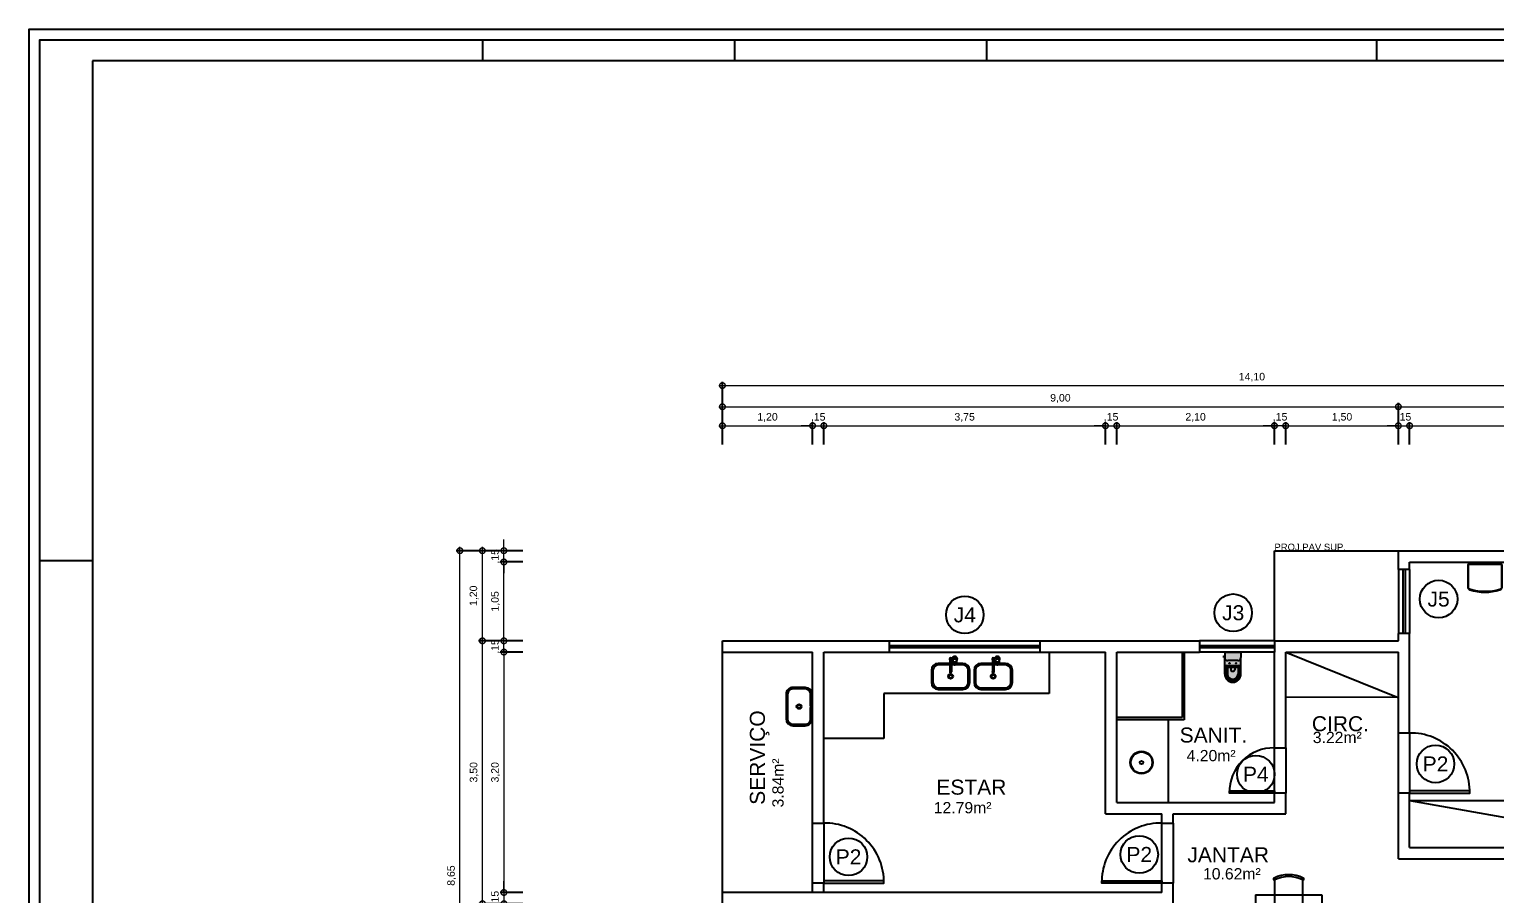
# Model space of a CAD drawing. Header units: metres. Extents: x 152 to 331, y 81 to 179.
# Drawn here: x 152.44 to 171.95, y 167.04 to 178.55 of the extents above; entities that cross this region are included whole.
import ezdxf
from ezdxf.enums import TextEntityAlignment as Align

# ---------------------------------------------------------------- set-up
doc = ezdxf.new("R2010")
doc.units = ezdxf.units.M
doc.header["$LTSCALE"] = 0.25
doc.linetypes.add('DIVIDE', pattern=[31.75, 12.7, -6.35, 0, -6.35, 0, -6.35])
doc.layers.add('0_MRG_AUX', color=7, linetype='Continuous', true_color=0xecbcd1, plot=False)
for name, color, linetype in [('ARQ_ALV CT', 5, 'Continuous'), ('ARQ_ALV VS', 2, 'Continuous'), ('ARQ_ESQ CT', 30, 'Continuous'), ('ARQ_MOB 01', 1, 'Continuous'), ('ARQ_MOB 02', 2, 'Continuous'), ('ARQ_PISO', 1, 'Continuous'), ('ARQ_PROJ SUP', 1, 'DIVIDE'), ('ARQ_SAN 01', 1, 'Continuous'), ('ARQ_SAN 02', 2, 'Continuous'), ('ARQ_SIMB 01', 1, 'Continuous'), ('ARQ_TXT 02', 2, 'Continuous'), ('MRG_EXTERNA', 1, 'Continuous'), ('MRG_INTERNA', 2, 'Continuous'), ('Parede', 170, 'Continuous'), ('SIMB_02', 2, 'Continuous'), ('SIMB_TXT', 1, 'Continuous')]:
    doc.layers.add(name, color=color, linetype=linetype)
doc.layers.add('ARQ_COTA_AZUL', color=5, linetype='Continuous', lineweight=20, true_color=0x0000ff)
doc.styles.add('Annot_2.0mm', font='arial.ttf', dxfattribs={"height": 2})
doc.styles.add('cota', font='arial.ttf')
doc.styles.add('SIMB', font='arial.ttf')
doc.dimstyles.new('Info 01 - annot', dxfattribs={"dimtxt": 2, "dimasz": 3, "dimexe": 1, "dimexo": 1, "dimgap": 1, "dimtad": 1, "dimzin": 4, "dimtxsty": 'cota', "dimblk": 'DOTSMALL', "dimcen": 2, "dimdle": 1, "dimclrd": 256, "dimclre": 256, "dimclrt": 1, "dimazin": 2, "dimtfac": 0.09, "dimtix": 1, "dimtmove": 2, "dimatfit": 2, "dimfxl": 5, "dimfxlon": 1, "dimtolj": 1, "dimtzin": 4, "dimlwd": -1, "dimarcsym": 1})

# ---------------------------------------------------------------- blocks, each defined once
blk = doc.blocks.new('COD_ESQ')
at = {"layer": 'SIMB_02'}
blk.add_circle((0, 0), 2.5, dxfattribs=at)
at = {"layer": 'SIMB_TXT', "style": 'SIMB'}
blk.add_attdef('CDESQ', text='', height=2, dxfattribs=at).set_placement((0, 0), align=Align.MIDDLE_CENTER)
blk = doc.blocks.new('_DotSmall')
at = {"color": 0, "linetype": 'ByBlock', "const_width": 0.5}
blk.add_lwpolyline([(-0.0625, 0, 1), (0.0625, 0, 1)], format="xyb", close=True, dxfattribs=at)
blk = doc.blocks.new('*D103')
at = {"layer": 'ARQ_COTA_AZUL', "lineweight": -2, "transparency": 16777216}
for p, q in [((158.424, 171.607), (158.124, 171.607)), ((158.424, 162.957), (158.124, 162.957))]:
    blk.add_line(p, q, dxfattribs=at)
at = {"layer": 'ARQ_COTA_AZUL', "transparency": 16777216}
blk.add_line((158.174, 162.907), (158.174, 171.657), dxfattribs=at)
at = {"layer": 'ARQ_COTA_AZUL', "transparency": 16777216, "xscale": 0.15, "yscale": 0.15, "zscale": 0.15}
for p, rotation in [((158.174, 171.607), 90), ((158.174, 162.957), 270)]:
    blk.add_blockref('_DotSmall', p, dxfattribs=dict(at, rotation=rotation))
at = {"layer": 'ARQ_COTA_AZUL', "color": 1, "transparency": 16777216, "insert": (158.064, 167.282), "char_height": 0.1, "attachment_point": 5, "rotation": 90, "style": 'cota'}
blk.add_mtext('\\A1;8,65', dxfattribs=at)
blk = doc.blocks.new('*D106')
at = {"layer": 'ARQ_COTA_AZUL', "lineweight": -2, "transparency": 16777216}
for p, q in [((158.724, 170.407), (158.424, 170.407)), ((158.724, 166.907), (158.424, 166.907))]:
    blk.add_line(p, q, dxfattribs=at)
at = {"layer": 'ARQ_COTA_AZUL', "transparency": 16777216}
blk.add_line((158.474, 166.857), (158.474, 170.457), dxfattribs=at)
at = {"layer": 'ARQ_COTA_AZUL', "transparency": 16777216, "xscale": 0.15, "yscale": 0.15, "zscale": 0.15}
for p, rotation in [((158.474, 170.407), 90), ((158.474, 166.907), 270)]:
    blk.add_blockref('_DotSmall', p, dxfattribs=dict(at, rotation=rotation))
at = {"layer": 'ARQ_COTA_AZUL', "color": 1, "transparency": 16777216, "insert": (158.364, 168.657), "char_height": 0.1, "attachment_point": 5, "rotation": 90, "style": 'cota'}
blk.add_mtext('\\A1;3,50', dxfattribs=at)
blk = doc.blocks.new('*D107')
at = {"layer": 'ARQ_COTA_AZUL', "lineweight": -2, "transparency": 16777216}
for p, q in [((158.722, 171.607), (158.422, 171.607)), ((158.722, 170.407), (158.422, 170.407))]:
    blk.add_line(p, q, dxfattribs=at)
at = {"layer": 'ARQ_COTA_AZUL', "transparency": 16777216}
blk.add_line((158.472, 170.357), (158.472, 171.657), dxfattribs=at)
at = {"layer": 'ARQ_COTA_AZUL', "transparency": 16777216, "xscale": 0.15, "yscale": 0.15, "zscale": 0.15}
for p, rotation in [((158.472, 171.607), 90), ((158.472, 170.407), 270)]:
    blk.add_blockref('_DotSmall', p, dxfattribs=dict(at, rotation=rotation))
at = {"layer": 'ARQ_COTA_AZUL', "color": 1, "transparency": 16777216, "insert": (158.362, 171.007), "char_height": 0.1, "attachment_point": 5, "rotation": 90, "style": 'cota'}
blk.add_mtext('\\A1;1,20', dxfattribs=at)
blk = doc.blocks.new('*D112')
at = {"layer": 'ARQ_COTA_AZUL', "lineweight": -2, "transparency": 16777216}
for p, q in [((159.009, 167.057), (158.709, 167.057)), ((159.009, 166.907), (158.709, 166.907))]:
    blk.add_line(p, q, dxfattribs=at)
at = {"layer": 'ARQ_COTA_AZUL', "transparency": 16777216}
for p, q in [((158.759, 167.057), (158.759, 167.207)), ((158.759, 167.057), (158.759, 166.907)), ((158.759, 166.907), (158.759, 166.757))]:
    blk.add_line(p, q, dxfattribs=at)
at = {"layer": 'ARQ_COTA_AZUL', "transparency": 16777216, "xscale": 0.15, "yscale": 0.15, "zscale": 0.15}
for p, rotation in [((158.759, 167.057), 270), ((158.759, 166.907), 90)]:
    blk.add_blockref('_DotSmall', p, dxfattribs=dict(at, rotation=rotation))
at = {"layer": 'ARQ_COTA_AZUL', "color": 1, "transparency": 16777216, "insert": (158.649, 166.982), "char_height": 0.1, "attachment_point": 5, "rotation": 90, "style": 'cota'}
blk.add_mtext('\\A1;,15', dxfattribs=at)
blk = doc.blocks.new('*D113')
at = {"layer": 'ARQ_COTA_AZUL', "lineweight": -2, "transparency": 16777216}
for p, q in [((159.009, 170.257), (158.709, 170.257)), ((159.009, 167.057), (158.709, 167.057))]:
    blk.add_line(p, q, dxfattribs=at)
at = {"layer": 'ARQ_COTA_AZUL', "transparency": 16777216}
blk.add_line((158.759, 170.307), (158.759, 167.007), dxfattribs=at)
at = {"layer": 'ARQ_COTA_AZUL', "transparency": 16777216, "xscale": 0.15, "yscale": 0.15, "zscale": 0.15}
for p, rotation in [((158.759, 170.257), 90), ((158.759, 167.057), 270)]:
    blk.add_blockref('_DotSmall', p, dxfattribs=dict(at, rotation=rotation))
at = {"layer": 'ARQ_COTA_AZUL', "color": 1, "transparency": 16777216, "insert": (158.649, 168.657), "char_height": 0.1, "attachment_point": 5, "rotation": 90, "style": 'cota'}
blk.add_mtext('\\A1;3,20', dxfattribs=at)
blk = doc.blocks.new('*D114')
at = {"layer": 'ARQ_COTA_AZUL', "transparency": 16777216}
for p, q in [((158.759, 170.407), (158.759, 170.557)), ((158.759, 170.257), (158.759, 170.407)), ((158.759, 170.257), (158.759, 170.107))]:
    blk.add_line(p, q, dxfattribs=at)
at = {"layer": 'ARQ_COTA_AZUL', "lineweight": -2, "transparency": 16777216}
for p, q in [((159.009, 170.407), (158.709, 170.407)), ((159.009, 170.257), (158.709, 170.257))]:
    blk.add_line(p, q, dxfattribs=at)
at = {"layer": 'ARQ_COTA_AZUL', "transparency": 16777216, "xscale": 0.15, "yscale": 0.15, "zscale": 0.15}
for p, rotation in [((158.759, 170.407), 270), ((158.759, 170.257), 90)]:
    blk.add_blockref('_DotSmall', p, dxfattribs=dict(at, rotation=rotation))
at = {"layer": 'ARQ_COTA_AZUL', "color": 1, "transparency": 16777216, "insert": (158.649, 170.332), "char_height": 0.1, "attachment_point": 5, "rotation": 90, "style": 'cota'}
blk.add_mtext('\\A1;,15', dxfattribs=at)
blk = doc.blocks.new('*D115')
at = {"layer": 'ARQ_COTA_AZUL', "lineweight": -2, "transparency": 16777216}
for p, q in [((159.009, 171.457), (158.709, 171.457)), ((159.009, 170.407), (158.709, 170.407))]:
    blk.add_line(p, q, dxfattribs=at)
at = {"layer": 'ARQ_COTA_AZUL', "transparency": 16777216}
blk.add_line((158.759, 170.357), (158.759, 171.507), dxfattribs=at)
at = {"layer": 'ARQ_COTA_AZUL', "transparency": 16777216, "xscale": 0.15, "yscale": 0.15, "zscale": 0.15}
for p, rotation in [((158.759, 171.457), 90), ((158.759, 170.407), 270)]:
    blk.add_blockref('_DotSmall', p, dxfattribs=dict(at, rotation=rotation))
at = {"layer": 'ARQ_COTA_AZUL', "color": 1, "transparency": 16777216, "insert": (158.649, 170.932), "char_height": 0.1, "attachment_point": 5, "rotation": 90, "style": 'cota'}
blk.add_mtext('\\A1;1,05', dxfattribs=at)
blk = doc.blocks.new('*D116')
at = {"layer": 'ARQ_COTA_AZUL', "transparency": 16777216}
for p, q in [((158.759, 171.607), (158.759, 171.757)), ((158.759, 171.457), (158.759, 171.607)), ((158.759, 171.457), (158.759, 171.307))]:
    blk.add_line(p, q, dxfattribs=at)
at = {"layer": 'ARQ_COTA_AZUL', "lineweight": -2, "transparency": 16777216}
for p, q in [((159.009, 171.607), (158.709, 171.607)), ((159.009, 171.457), (158.709, 171.457))]:
    blk.add_line(p, q, dxfattribs=at)
at = {"layer": 'ARQ_COTA_AZUL', "transparency": 16777216, "xscale": 0.15, "yscale": 0.15, "zscale": 0.15}
for p, rotation in [((158.759, 171.607), 270), ((158.759, 171.457), 90)]:
    blk.add_blockref('_DotSmall', p, dxfattribs=dict(at, rotation=rotation))
at = {"layer": 'ARQ_COTA_AZUL', "color": 1, "transparency": 16777216, "insert": (158.649, 171.532), "char_height": 0.1, "attachment_point": 5, "rotation": 90, "style": 'cota'}
blk.add_mtext('\\A1;,15', dxfattribs=at)
blk = doc.blocks.new('*D150')
at = {"layer": 'ARQ_COTA_AZUL', "lineweight": -2, "transparency": 16777216}
for p, q in [((161.669, 173.555), (161.669, 173.855)), ((175.769, 173.555), (175.769, 173.855))]:
    blk.add_line(p, q, dxfattribs=at)
at = {"layer": 'ARQ_COTA_AZUL', "transparency": 16777216}
blk.add_line((161.619, 173.805), (175.819, 173.805), dxfattribs=at)
at = {"layer": 'ARQ_COTA_AZUL', "transparency": 16777216, "xscale": 0.15, "yscale": 0.15, "zscale": 0.15, "rotation": 180}
blk.add_blockref('_DotSmall', (161.669, 173.805), dxfattribs=at)
at = {"layer": 'ARQ_COTA_AZUL', "transparency": 16777216, "xscale": 0.15, "yscale": 0.15, "zscale": 0.15}
blk.add_blockref('_DotSmall', (175.769, 173.805), dxfattribs=at)
at = {"layer": 'ARQ_COTA_AZUL', "color": 1, "transparency": 16777216, "insert": (168.719, 173.915), "char_height": 0.1, "attachment_point": 5, "style": 'cota'}
blk.add_mtext('\\A1;14,10', dxfattribs=at)
blk = doc.blocks.new('*D151')
at = {"layer": 'ARQ_COTA_AZUL', "transparency": 16777216}
blk.add_line((161.619, 173.523), (170.719, 173.523), dxfattribs=at)
at = {"layer": 'ARQ_COTA_AZUL', "lineweight": -2, "transparency": 16777216}
for p, q in [((161.669, 173.273), (161.669, 173.573)), ((170.669, 173.273), (170.669, 173.573))]:
    blk.add_line(p, q, dxfattribs=at)
at = {"layer": 'ARQ_COTA_AZUL', "transparency": 16777216, "xscale": 0.15, "yscale": 0.15, "zscale": 0.15, "rotation": 180}
blk.add_blockref('_DotSmall', (161.669, 173.523), dxfattribs=at)
at = {"layer": 'ARQ_COTA_AZUL', "transparency": 16777216, "xscale": 0.15, "yscale": 0.15, "zscale": 0.15}
blk.add_blockref('_DotSmall', (170.669, 173.523), dxfattribs=at)
at = {"layer": 'ARQ_COTA_AZUL', "color": 1, "transparency": 16777216, "insert": (166.169, 173.633), "char_height": 0.1, "attachment_point": 5, "style": 'cota'}
blk.add_mtext('\\A1;9,00', dxfattribs=at)
blk = doc.blocks.new('*D152')
at = {"layer": 'ARQ_COTA_AZUL', "transparency": 16777216}
blk.add_line((170.619, 173.524), (174.519, 173.524), dxfattribs=at)
at = {"layer": 'ARQ_COTA_AZUL', "lineweight": -2, "transparency": 16777216}
for p, q in [((170.669, 173.274), (170.669, 173.574)), ((174.469, 173.274), (174.469, 173.574))]:
    blk.add_line(p, q, dxfattribs=at)
at = {"layer": 'ARQ_COTA_AZUL', "transparency": 16777216, "xscale": 0.15, "yscale": 0.15, "zscale": 0.15, "rotation": 180}
blk.add_blockref('_DotSmall', (170.669, 173.524), dxfattribs=at)
at = {"layer": 'ARQ_COTA_AZUL', "transparency": 16777216, "xscale": 0.15, "yscale": 0.15, "zscale": 0.15}
blk.add_blockref('_DotSmall', (174.469, 173.524), dxfattribs=at)
at = {"layer": 'ARQ_COTA_AZUL', "color": 1, "transparency": 16777216, "insert": (172.569, 173.634), "char_height": 0.1, "attachment_point": 5, "style": 'cota'}
blk.add_mtext('\\A1;3,80', dxfattribs=at)
blk = doc.blocks.new('*D154')
at = {"layer": 'ARQ_COTA_AZUL', "transparency": 16777216}
blk.add_line((161.619, 173.27), (162.919, 173.27), dxfattribs=at)
at = {"layer": 'ARQ_COTA_AZUL', "lineweight": -2, "transparency": 16777216}
for p, q in [((161.669, 173.02), (161.669, 173.32)), ((162.869, 173.02), (162.869, 173.32))]:
    blk.add_line(p, q, dxfattribs=at)
at = {"layer": 'ARQ_COTA_AZUL', "transparency": 16777216, "xscale": 0.15, "yscale": 0.15, "zscale": 0.15, "rotation": 180}
blk.add_blockref('_DotSmall', (161.669, 173.27), dxfattribs=at)
at = {"layer": 'ARQ_COTA_AZUL', "transparency": 16777216, "xscale": 0.15, "yscale": 0.15, "zscale": 0.15}
blk.add_blockref('_DotSmall', (162.869, 173.27), dxfattribs=at)
at = {"layer": 'ARQ_COTA_AZUL', "color": 1, "transparency": 16777216, "insert": (162.269, 173.38), "char_height": 0.1, "attachment_point": 5, "style": 'cota'}
blk.add_mtext('\\A1;1,20', dxfattribs=at)
blk = doc.blocks.new('*D155')
at = {"layer": 'ARQ_COTA_AZUL', "transparency": 16777216}
for p, q in [((162.869, 173.27), (162.719, 173.27)), ((162.869, 173.27), (163.019, 173.27)), ((163.019, 173.27), (163.169, 173.27))]:
    blk.add_line(p, q, dxfattribs=at)
at = {"layer": 'ARQ_COTA_AZUL', "lineweight": -2, "transparency": 16777216}
for p, q in [((162.869, 173.02), (162.869, 173.32)), ((163.019, 173.02), (163.019, 173.32))]:
    blk.add_line(p, q, dxfattribs=at)
at = {"layer": 'ARQ_COTA_AZUL', "transparency": 16777216, "xscale": 0.15, "yscale": 0.15, "zscale": 0.15}
blk.add_blockref('_DotSmall', (162.869, 173.27), dxfattribs=at)
at = {"layer": 'ARQ_COTA_AZUL', "transparency": 16777216, "xscale": 0.15, "yscale": 0.15, "zscale": 0.15, "rotation": 180}
blk.add_blockref('_DotSmall', (163.019, 173.27), dxfattribs=at)
at = {"layer": 'ARQ_COTA_AZUL', "color": 1, "transparency": 16777216, "insert": (162.944, 173.38), "char_height": 0.1, "attachment_point": 5, "style": 'cota'}
blk.add_mtext('\\A1;,15', dxfattribs=at)
blk = doc.blocks.new('*D156')
at = {"layer": 'ARQ_COTA_AZUL', "transparency": 16777216}
blk.add_line((162.969, 173.27), (166.819, 173.27), dxfattribs=at)
at = {"layer": 'ARQ_COTA_AZUL', "lineweight": -2, "transparency": 16777216}
for p, q in [((163.019, 173.02), (163.019, 173.32)), ((166.769, 173.02), (166.769, 173.32))]:
    blk.add_line(p, q, dxfattribs=at)
at = {"layer": 'ARQ_COTA_AZUL', "transparency": 16777216, "xscale": 0.15, "yscale": 0.15, "zscale": 0.15, "rotation": 180}
blk.add_blockref('_DotSmall', (163.019, 173.27), dxfattribs=at)
at = {"layer": 'ARQ_COTA_AZUL', "transparency": 16777216, "xscale": 0.15, "yscale": 0.15, "zscale": 0.15}
blk.add_blockref('_DotSmall', (166.769, 173.27), dxfattribs=at)
at = {"layer": 'ARQ_COTA_AZUL', "color": 1, "transparency": 16777216, "insert": (164.894, 173.38), "char_height": 0.1, "attachment_point": 5, "style": 'cota'}
blk.add_mtext('\\A1;3,75', dxfattribs=at)
blk = doc.blocks.new('*D157')
at = {"layer": 'ARQ_COTA_AZUL', "transparency": 16777216}
for p, q in [((166.769, 173.27), (166.619, 173.27)), ((166.769, 173.27), (166.919, 173.27)), ((166.919, 173.27), (167.069, 173.27))]:
    blk.add_line(p, q, dxfattribs=at)
at = {"layer": 'ARQ_COTA_AZUL', "lineweight": -2, "transparency": 16777216}
for p, q in [((166.769, 173.02), (166.769, 173.32)), ((166.919, 173.02), (166.919, 173.32))]:
    blk.add_line(p, q, dxfattribs=at)
at = {"layer": 'ARQ_COTA_AZUL', "transparency": 16777216, "xscale": 0.15, "yscale": 0.15, "zscale": 0.15}
blk.add_blockref('_DotSmall', (166.769, 173.27), dxfattribs=at)
at = {"layer": 'ARQ_COTA_AZUL', "transparency": 16777216, "xscale": 0.15, "yscale": 0.15, "zscale": 0.15, "rotation": 180}
blk.add_blockref('_DotSmall', (166.919, 173.27), dxfattribs=at)
at = {"layer": 'ARQ_COTA_AZUL', "color": 1, "transparency": 16777216, "insert": (166.844, 173.38), "char_height": 0.1, "attachment_point": 5, "style": 'cota'}
blk.add_mtext('\\A1;,15', dxfattribs=at)
blk = doc.blocks.new('*D158')
at = {"layer": 'ARQ_COTA_AZUL', "transparency": 16777216}
blk.add_line((166.869, 173.27), (169.069, 173.27), dxfattribs=at)
at = {"layer": 'ARQ_COTA_AZUL', "lineweight": -2, "transparency": 16777216}
for p, q in [((166.919, 173.02), (166.919, 173.32)), ((169.019, 173.02), (169.019, 173.32))]:
    blk.add_line(p, q, dxfattribs=at)
at = {"layer": 'ARQ_COTA_AZUL', "transparency": 16777216, "xscale": 0.15, "yscale": 0.15, "zscale": 0.15, "rotation": 180}
blk.add_blockref('_DotSmall', (166.919, 173.27), dxfattribs=at)
at = {"layer": 'ARQ_COTA_AZUL', "transparency": 16777216, "xscale": 0.15, "yscale": 0.15, "zscale": 0.15}
blk.add_blockref('_DotSmall', (169.019, 173.27), dxfattribs=at)
at = {"layer": 'ARQ_COTA_AZUL', "color": 1, "transparency": 16777216, "insert": (167.969, 173.38), "char_height": 0.1, "attachment_point": 5, "style": 'cota'}
blk.add_mtext('\\A1;2,10', dxfattribs=at)
blk = doc.blocks.new('*D159')
at = {"layer": 'ARQ_COTA_AZUL', "transparency": 16777216}
for p, q in [((169.019, 173.27), (168.869, 173.27)), ((169.169, 173.27), (169.019, 173.27)), ((169.169, 173.27), (169.319, 173.27))]:
    blk.add_line(p, q, dxfattribs=at)
at = {"layer": 'ARQ_COTA_AZUL', "lineweight": -2, "transparency": 16777216}
for p, q in [((169.019, 173.02), (169.019, 173.32)), ((169.169, 173.02), (169.169, 173.32))]:
    blk.add_line(p, q, dxfattribs=at)
at = {"layer": 'ARQ_COTA_AZUL', "transparency": 16777216, "xscale": 0.15, "yscale": 0.15, "zscale": 0.15}
blk.add_blockref('_DotSmall', (169.019, 173.27), dxfattribs=at)
at = {"layer": 'ARQ_COTA_AZUL', "transparency": 16777216, "xscale": 0.15, "yscale": 0.15, "zscale": 0.15, "rotation": 180}
blk.add_blockref('_DotSmall', (169.169, 173.27), dxfattribs=at)
at = {"layer": 'ARQ_COTA_AZUL', "color": 1, "transparency": 16777216, "insert": (169.094, 173.38), "char_height": 0.1, "attachment_point": 5, "style": 'cota'}
blk.add_mtext('\\A1;,15', dxfattribs=at)
blk = doc.blocks.new('*D160')
at = {"layer": 'ARQ_COTA_AZUL', "transparency": 16777216}
blk.add_line((169.119, 173.27), (170.719, 173.27), dxfattribs=at)
at = {"layer": 'ARQ_COTA_AZUL', "lineweight": -2, "transparency": 16777216}
for p, q in [((169.169, 173.02), (169.169, 173.32)), ((170.669, 173.02), (170.669, 173.32))]:
    blk.add_line(p, q, dxfattribs=at)
at = {"layer": 'ARQ_COTA_AZUL', "transparency": 16777216, "xscale": 0.15, "yscale": 0.15, "zscale": 0.15, "rotation": 180}
blk.add_blockref('_DotSmall', (169.169, 173.27), dxfattribs=at)
at = {"layer": 'ARQ_COTA_AZUL', "transparency": 16777216, "xscale": 0.15, "yscale": 0.15, "zscale": 0.15}
blk.add_blockref('_DotSmall', (170.669, 173.27), dxfattribs=at)
at = {"layer": 'ARQ_COTA_AZUL', "color": 1, "transparency": 16777216, "insert": (169.919, 173.38), "char_height": 0.1, "attachment_point": 5, "style": 'cota'}
blk.add_mtext('\\A1;1,50', dxfattribs=at)
blk = doc.blocks.new('*D161')
at = {"layer": 'ARQ_COTA_AZUL', "transparency": 16777216}
for p, q in [((170.669, 173.27), (170.519, 173.27)), ((170.669, 173.27), (170.819, 173.27)), ((170.819, 173.27), (170.969, 173.27))]:
    blk.add_line(p, q, dxfattribs=at)
at = {"layer": 'ARQ_COTA_AZUL', "lineweight": -2, "transparency": 16777216}
for p, q in [((170.669, 173.02), (170.669, 173.32)), ((170.819, 173.02), (170.819, 173.32))]:
    blk.add_line(p, q, dxfattribs=at)
at = {"layer": 'ARQ_COTA_AZUL', "transparency": 16777216, "xscale": 0.15, "yscale": 0.15, "zscale": 0.15}
blk.add_blockref('_DotSmall', (170.669, 173.27), dxfattribs=at)
at = {"layer": 'ARQ_COTA_AZUL', "transparency": 16777216, "xscale": 0.15, "yscale": 0.15, "zscale": 0.15, "rotation": 180}
blk.add_blockref('_DotSmall', (170.819, 173.27), dxfattribs=at)
at = {"layer": 'ARQ_COTA_AZUL', "color": 1, "transparency": 16777216, "insert": (170.744, 173.38), "char_height": 0.1, "attachment_point": 5, "style": 'cota'}
blk.add_mtext('\\A1;,15', dxfattribs=at)
blk = doc.blocks.new('*D162')
at = {"layer": 'ARQ_COTA_AZUL', "transparency": 16777216}
blk.add_line((170.769, 173.27), (174.369, 173.27), dxfattribs=at)
at = {"layer": 'ARQ_COTA_AZUL', "lineweight": -2, "transparency": 16777216}
for p, q in [((170.819, 173.02), (170.819, 173.32)), ((174.319, 173.02), (174.319, 173.32))]:
    blk.add_line(p, q, dxfattribs=at)
at = {"layer": 'ARQ_COTA_AZUL', "transparency": 16777216, "xscale": 0.15, "yscale": 0.15, "zscale": 0.15, "rotation": 180}
blk.add_blockref('_DotSmall', (170.819, 173.27), dxfattribs=at)
at = {"layer": 'ARQ_COTA_AZUL', "transparency": 16777216, "xscale": 0.15, "yscale": 0.15, "zscale": 0.15}
blk.add_blockref('_DotSmall', (174.319, 173.27), dxfattribs=at)
at = {"layer": 'ARQ_COTA_AZUL', "color": 1, "transparency": 16777216, "insert": (172.569, 173.38), "char_height": 0.1, "attachment_point": 5, "style": 'cota'}
blk.add_mtext('\\A1;3,50', dxfattribs=at)
blk = doc.blocks.new('21')
for p, q in [((4016.334, 12783.146), (4016.334, 12783.397)), ((4016.794, 12783.397), (4016.794, 12783.146)), ((4016.014, 12783.146), (4017.114, 12783.146)), ((4016.014, 12783.146), (4016.014, 12781.226)), ((4016.334, 12782.92), (4016.334, 12783.146)), ((4016.794, 12783.146), (4016.794, 12782.92)), ((4017.114, 12783.146), (4017.114, 12781.226)), ((4016.794, 12782.92), (4016.334, 12782.92)), ((4015.763, 12782.796), (4016.014, 12782.796)), ((4016.014, 12782.796), (4016.24, 12782.796)), ((4016.24, 12782.796), (4016.24, 12782.336)), ((4016.889, 12782.796), (4016.889, 12782.336)), ((4017.114, 12782.796), (4016.889, 12782.796)), ((4017.365, 12782.796), (4017.114, 12782.796)), ((4016.014, 12782.336), (4015.763, 12782.336)), ((4016.24, 12782.336), (4016.014, 12782.336)), ((4016.889, 12782.336), (4017.114, 12782.336)), ((4017.114, 12782.336), (4017.365, 12782.336)), ((4015.763, 12782.036), (4016.014, 12782.036)), ((4016.014, 12782.036), (4016.24, 12782.036)), ((4016.24, 12782.036), (4016.24, 12781.576)), ((4017.114, 12782.036), (4016.889, 12782.036)), ((4016.889, 12782.036), (4016.889, 12781.576)), ((4017.365, 12782.036), (4017.114, 12782.036)), ((4016.014, 12781.576), (4015.763, 12781.576)), ((4016.24, 12781.576), (4016.014, 12781.576)), ((4016.794, 12781.451), (4016.334, 12781.451)), ((4016.334, 12781.451), (4016.334, 12781.226)), ((4016.794, 12781.226), (4016.794, 12781.451)), ((4016.889, 12781.576), (4017.114, 12781.576)), ((4017.114, 12781.576), (4017.365, 12781.576)), ((4016.014, 12781.226), (4017.114, 12781.226)), ((4016.334, 12781.226), (4016.334, 12780.975)), ((4016.794, 12780.975), (4016.794, 12781.226))]:
    blk.add_line(p, q)
for centre, radius, start, end in [((4016.328, 12783.41), 0.015, 116.0357, 296.0357), ((4016.564, 12782.926), 0.554, 63.9643, 116.0357), ((4016.564, 12782.926), 0.524, 63.9643, 116.0357), ((4016.801, 12783.41), 0.015, 243.9643, 63.9643), ((4016.234, 12782.566), 0.554, 153.9643, 206.0357), ((4015.75, 12782.802), 0.015, 333.9643, 153.9643), ((4017.379, 12782.802), 0.015, 26.0357, 206.0357), ((4016.895, 12782.566), 0.554, 333.9643, 26.0357), ((4016.234, 12782.566), 0.524, 153.9643, 206.0357), ((4016.895, 12782.566), 0.524, 333.9643, 26.0357), ((4015.75, 12782.329), 0.015, 206.0357, 26.0357), ((4017.379, 12782.329), 0.015, 153.9643, 333.9643), ((4016.234, 12781.806), 0.554, 153.9643, 206.0357), ((4016.234, 12781.806), 0.524, 153.9643, 206.0357), ((4015.75, 12782.042), 0.015, 333.9643, 153.9643), ((4017.379, 12782.042), 0.015, 26.0357, 206.0357), ((4016.895, 12781.806), 0.524, 333.9643, 26.0357), ((4016.895, 12781.806), 0.554, 333.9643, 26.0357), ((4015.75, 12781.569), 0.015, 206.0357, 26.0357), ((4017.379, 12781.569), 0.015, 153.9643, 333.9643), ((4016.328, 12780.961), 0.015, 63.9643, 243.9643), ((4016.564, 12781.445), 0.554, 243.9643, 296.0357), ((4016.564, 12781.445), 0.524, 243.9643, 296.0357), ((4016.801, 12780.961), 0.015, 296.0357, 116.0357)]:
    blk.add_arc(centre, radius, start, end)
blk = doc.blocks.new('*U185')
at = {"layer": '0_MRG_AUX'}
blk.add_lwpolyline([(0.01, 851), (0.01, -0.01), (-1199, -0.01), (-1199, 851)], close=True, dxfattribs=at)
at = {"layer": 'MRG_EXTERNA'}
blk.add_lwpolyline([(-5, 846), (-5, 5), (-1194, 5), (-1194, 846)], close=True, dxfattribs=at)
at = {"layer": 'MRG_INTERNA'}
for p, q in [((-984, 836), (-984, 846)), ((-864.5, 836), (-864.5, 846)), ((-745, 836), (-745, 846)), ((-745, 836), (-745, 846)), ((-560, 836), (-560, 846)), ((-1169, 836), (-1169, 15)), ((-15, 836), (-1169, 836)), ((-1169, 599), (-1194, 599))]:
    blk.add_line(p, q, dxfattribs=at)
blk = doc.blocks.new('VASO_BELL')
at = {"true_color": 0xffffff}
h = blk.add_hatch(color=7, dxfattribs=at)
h.dxf.hatch_style = 1
edge = h.paths.add_edge_path()
edge.add_line((0, 0), (0.37, 0))
edge.add_line((0.37, 0), (0.37, -0.126))
edge.add_line((0.37, -0.126), (0.37, -0.505))
edge.add_arc((0.185, -0.505), 0.185, 180, 360, ccw=False)
edge.add_line((0, -0.505), (0, -0.126))
edge.add_line((0, -0.126), (0, 0))
h = blk.add_hatch(color=7, dxfattribs=at)
h.dxf.hatch_style = 1
h.paths.add_polyline_path([(-0.007, -0.086), (-0.022, -0.086), (-0.022, -0.121), (-0.007, -0.121)])
h = blk.add_hatch(color=7, dxfattribs=at)
h.dxf.hatch_style = 1
h.paths.add_polyline_path([(0, -0.089), (-0.007, -0.089), (-0.007, -0.117), (0, -0.117)])
at = {"layer": 'ARQ_SAN 01'}
for p, q in [((0.082, -0.336), (0.288, -0.336)), ((0.056, -0.361), (0.056, -0.505)), ((0.062, -0.361), (0.062, -0.505)), ((0.082, -0.342), (0.288, -0.342)), ((0.141, -0.353), (0.141, -0.406)), ((0.229, -0.353), (0.229, -0.406)), ((0.308, -0.361), (0.308, -0.505)), ((0.314, -0.361), (0.314, -0.505))]:
    blk.add_line(p, q, dxfattribs=at)
for centre in [(0.11, -0.255), (0.26, -0.255)]:
    blk.add_circle(centre, 0.0075, dxfattribs=at)
for centre, radius, start, end in [((0.082, -0.361), 0.025, 90, 180), ((0.288, -0.361), 0.025, 0, 90), ((0.185, -0.505), 0.129, 179.7773, 0.2227), ((0.082, -0.361), 0.019, 90, 180), ((0.185, -0.499), 0.123, 182.6006, 357.3994), ((0.191, -0.592), 0.244, 91.4264, 101.8331), ((0.168, -0.406), 0.027, 180, 229.1678), ((0.185, -0.386), 0.053, 229.1678, 310.8322), ((0.179, -0.592), 0.244, 78.1669, 88.5736), ((0.202, -0.406), 0.027, 310.8322, 0), ((0.288, -0.361), 0.019, 0, 90)]:
    blk.add_arc(centre, radius, start, end, dxfattribs=at)
at = {"layer": 'ARQ_SAN 02'}
for p, q in [((0, 0), (0, -0.126)), ((0, 0), (0.37, 0)), ((0.37, 0), (0.37, -0.126)), ((-0.022, -0.086), (-0.007, -0.086)), ((-0.022, -0.121), (-0.022, -0.086)), ((-0.022, -0.121), (-0.007, -0.121)), ((-0.007, -0.121), (-0.007, -0.086)), ((0, -0.089), (-0.007, -0.089)), ((0, -0.117), (-0.007, -0.117)), ((0, -0.505), (0, -0.126)), ((0.026, -0.331), (0.026, -0.505)), ((0.051, -0.306), (0.319, -0.306)), ((0.301, -0.195), (0.069, -0.195)), ((0.344, -0.331), (0.344, -0.505)), ((0.37, -0.505), (0.37, -0.126))]:
    blk.add_line(p, q, dxfattribs=at)
for centre, radius, start, end in [((0.069, -0.126), 0.069, 180, 270), ((0.051, -0.331), 0.025, 90, 180), ((0.301, -0.126), 0.069, 270, 0), ((0.319, -0.331), 0.025, 0, 90), ((0.185, -0.505), 0.185, 180, 0), ((0.185, -0.505), 0.159, 180, 0)]:
    blk.add_arc(centre, radius, start, end, dxfattribs=at)

msp = doc.modelspace()

# ---------------------------------------------------------------- linework, layer by layer
for p, q in [((162.773, 169.786), (162.608, 169.787)), ((162.773, 169.766), (162.608, 169.767)), ((162.517, 169.697), (162.516, 169.367)), ((162.537, 169.697), (162.536, 169.367)), ((162.842, 169.541), (162.842, 169.696)), ((162.862, 169.541), (162.862, 169.696)), ((162.841, 169.366), (162.842, 169.521)), ((162.842, 169.541), (162.842, 169.521)), ((162.862, 169.541), (162.861, 169.451)), ((162.861, 169.366), (162.861, 169.451)), ((162.606, 169.297), (162.771, 169.296)), ((162.606, 169.277), (162.771, 169.276))]:
    msp.add_line(p, q)
for radius in [0.0321, 0.0221]:
    msp.add_circle((162.689, 169.532), radius)
for centre, radius, start, end in [((162.607, 169.697), 0.09, 89.77, 179.77), ((162.607, 169.697), 0.07, 89.77, 179.77), ((162.772, 169.696), 0.09, 359.77, 89.77), ((162.772, 169.696), 0.07, 359.77, 89.77), ((162.606, 169.367), 0.09, 179.77, 269.77), ((162.606, 169.367), 0.07, 179.77, 269.77), ((162.771, 169.366), 0.09, 269.77, 359.77), ((162.771, 169.366), 0.07, 269.77, 359.77)]:
    msp.add_arc(centre, radius, start, end)
at = {"layer": 'ARQ_ALV CT'}
for p, q in [((170.669, 171.356), (170.669, 171.606)), ((170.669, 171.606), (174.469, 171.606)), ((170.819, 171.356), (170.819, 171.456)), ((170.819, 171.456), (174.319, 171.456)), ((161.669, 170.406), (163.894, 170.406)), ((161.669, 166.906), (161.669, 170.406)), ((165.894, 170.406), (168.019, 170.406)), ((168.019, 170.406), (168.019, 170.256)), ((169.019, 170.406), (170.669, 170.406)), ((169.019, 170.406), (169.019, 170.256)), ((170.669, 170.406), (170.669, 170.506)), ((170.819, 170.256), (170.819, 170.506)), ((170.819, 169.18), (170.819, 170.406)), ((161.669, 170.256), (162.869, 170.256)), ((162.869, 167.981), (162.869, 170.256)), ((163.019, 170.256), (163.894, 170.256)), ((163.019, 167.981), (163.019, 170.256)), ((165.894, 170.256), (166.769, 170.256)), ((166.769, 168.106), (166.769, 170.256)), ((166.919, 168.256), (166.919, 170.256)), ((166.919, 170.256), (168.019, 170.256)), ((169.019, 168.981), (169.019, 170.256)), ((169.169, 170.256), (170.669, 170.256)), ((169.169, 168.981), (169.169, 170.256)), ((170.669, 169.18), (170.669, 170.256)), ((166.919, 168.256), (169.019, 168.256)), ((169.019, 168.256), (169.019, 168.381)), ((169.169, 168.106), (169.169, 168.381)), ((170.669, 167.506), (170.669, 168.38)), ((170.819, 167.656), (170.819, 168.38)), ((166.769, 168.106), (167.519, 168.106)), ((167.519, 167.981), (167.519, 168.106)), ((167.669, 168.106), (169.169, 168.106)), ((167.669, 167.981), (167.669, 168.106)), ((170.819, 167.656), (174.319, 167.656)), ((170.669, 167.506), (174.569, 167.506)), ((163.019, 167.056), (161.669, 167.056)), ((162.869, 167.056), (162.869, 167.181)), ((163.019, 167.056), (163.019, 167.181)), ((164.419, 167.056), (163.019, 167.056)), ((167.519, 167.056), (164.419, 167.056)), ((167.519, 167.056), (167.519, 167.181)), ((167.669, 166.906), (167.669, 167.181))]:
    msp.add_line(p, q, dxfattribs=at)
at = {"layer": 'ARQ_ALV VS'}
for p, q in [((170.819, 171.356), (170.669, 171.356)), ((170.669, 171.356), (170.669, 170.506)), ((170.819, 171.356), (170.819, 170.506)), ((163.894, 170.256), (163.894, 170.406)), ((163.894, 170.406), (165.894, 170.406)), ((165.894, 170.406), (165.894, 170.256)), ((169.019, 170.406), (168.019, 170.406)), ((170.819, 170.506), (170.669, 170.506)), ((163.894, 170.256), (165.894, 170.256)), ((169.019, 170.256), (168.019, 170.256))]:
    msp.add_line(p, q, dxfattribs=at)
at = {"layer": 'ARQ_ESQ CT'}
for p, q in [((170.729, 171.356), (170.729, 170.506)), ((170.759, 171.356), (170.759, 170.506)), ((163.894, 170.346), (165.894, 170.346)), ((163.894, 170.316), (165.894, 170.316)), ((167.789, 170.256), (167.789, 169.386)), ((167.819, 170.256), (167.819, 169.356)), ((167.789, 169.386), (166.919, 169.386)), ((167.819, 169.356), (166.919, 169.356))]:
    msp.add_line(p, q, dxfattribs=at)
for points in [[(169.019, 168.381), (168.419, 168.381), (168.419, 168.411), (169.019, 168.411)], [(170.819, 168.38), (171.619, 168.38), (171.619, 168.41), (170.819, 168.41)], [(163.019, 167.181), (163.819, 167.181), (163.819, 167.211), (163.019, 167.211)], [(167.519, 167.181), (166.719, 167.181), (166.719, 167.211), (167.519, 167.211)]]:
    msp.add_lwpolyline(points, close=True, dxfattribs=at)
at = {"layer": 'ARQ_MOB 01'}
for p, q in [((166.019, 170.256), (166.019, 169.706)), ((169.169, 170.256), (170.667, 169.651)), ((166.019, 169.706), (163.819, 169.706)), ((163.819, 169.706), (163.819, 169.106)), ((170.667, 169.651), (169.169, 169.656)), ((163.819, 169.106), (163.019, 169.106)), ((170.819, 168.28), (174.319, 168.28)), ((170.819, 168.28), (174.316, 167.663))]:
    msp.add_line(p, q, dxfattribs=at)
for points in [[(171.609, 171.434, 0.414214), (171.594, 171.419), (171.594, 171.12, 0.331679), (171.621, 171.084, 0.145898), (172.022, 171.084, 0.331679), (172.049, 171.12), (172.049, 171.419, 0.414214), (172.034, 171.434)], [(171.602, 171.419, -0.414214), (171.609, 171.427), (172.034, 171.427, -0.414214), (172.042, 171.419), (172.042, 171.12, -0.331679), (172.02, 171.091, -0.143701), (171.629, 171.09, -0.334069), (171.602, 171.126)]]:
    msp.add_lwpolyline(points, format="xyb", close=True, dxfattribs=at)
at = {"layer": 'ARQ_MOB 02'}
for p, q in [((164.697, 170.164), (164.697, 169.994)), ((164.707, 170.179), (164.75, 170.179)), ((164.717, 170.164), (164.717, 169.994)), ((164.717, 170.149), (164.737, 170.149)), ((164.744, 170.164), (164.744, 170.157)), ((164.779, 170.164), (164.779, 170.157)), ((165.264, 170.164), (165.264, 169.994)), ((165.274, 170.179), (165.318, 170.179)), ((165.284, 170.164), (165.284, 169.994)), ((165.284, 170.149), (165.305, 170.149)), ((165.312, 170.164), (165.312, 170.157)), ((165.347, 170.164), (165.347, 170.157)), ((164.452, 170.016), (164.452, 169.851)), ((164.472, 170.016), (164.472, 169.851)), ((164.697, 170.106), (164.542, 170.106)), ((164.697, 170.086), (164.542, 170.086)), ((164.737, 170.106), (164.717, 170.106)), ((164.872, 170.086), (164.717, 170.086)), ((164.737, 170.144), (164.737, 170.107)), ((164.787, 170.144), (164.787, 170.107)), ((164.872, 170.106), (164.787, 170.106)), ((164.942, 169.851), (164.942, 170.016)), ((164.962, 169.851), (164.962, 170.016)), ((165.019, 170.016), (165.019, 169.851)), ((165.039, 170.016), (165.039, 169.851)), ((165.264, 170.106), (165.109, 170.106)), ((165.264, 170.086), (165.109, 170.086)), ((165.304, 170.106), (165.284, 170.106)), ((165.439, 170.086), (165.284, 170.086)), ((165.304, 170.144), (165.304, 170.107)), ((165.354, 170.144), (165.354, 170.107)), ((165.439, 170.106), (165.354, 170.106)), ((165.509, 169.851), (165.509, 170.016)), ((165.529, 169.851), (165.529, 170.016)), ((164.542, 169.781), (164.872, 169.781)), ((164.542, 169.761), (164.872, 169.761)), ((165.109, 169.781), (165.439, 169.781)), ((165.109, 169.761), (165.439, 169.761))]:
    msp.add_line(p, q, dxfattribs=at)
for points in [[(164.787, 170.144, 0.133256), (164.785, 170.151, 0.106756), (164.779, 170.157, 0.082828), (164.771, 170.161, 0.071352), (164.762, 170.162, 0.071352), (164.752, 170.161, 0.082828), (164.744, 170.157, 0.106756), (164.738, 170.151, 0.133256), (164.737, 170.144, 0.133256)], [(165.354, 170.144, 0.133256), (165.353, 170.151, 0.106756), (165.347, 170.157, 0.082828), (165.339, 170.161, 0.071352), (165.329, 170.162, 0.071352), (165.319, 170.161, 0.082828), (165.312, 170.157, 0.106756), (165.306, 170.151, 0.133256), (165.304, 170.144, 0.133256)]]:
    msp.add_lwpolyline(points, format="xyb", dxfattribs=at)
for points in [[(164.737, 170.107, 0.133256), (164.738, 170.1, 0.106756), (164.744, 170.094, 0.082828), (164.752, 170.09, 0.071352), (164.762, 170.089, 0.071352), (164.771, 170.09, 0.082828), (164.779, 170.094, 0.106756), (164.785, 170.1, 0.133256), (164.787, 170.107, 0.133256), (164.785, 170.113, 0.106756), (164.779, 170.119, 0.082828), (164.771, 170.123, 0.071352), (164.762, 170.124, 0.071352), (164.752, 170.123, 0.082828), (164.744, 170.119, 0.106756), (164.738, 170.113, 0.133256)], [(164.769, 170.099, 0.133256), (164.769, 170.101, 0.106756), (164.767, 170.103, 0.082828), (164.765, 170.104, 0.071352), (164.762, 170.105, 0.071352), (164.759, 170.104, 0.082828), (164.756, 170.103, 0.106756), (164.755, 170.101, 0.133256), (164.754, 170.099, 0.133256), (164.755, 170.097, 0.106756), (164.756, 170.095, 0.082828), (164.759, 170.094, 0.071352), (164.762, 170.094, 0.071352), (164.765, 170.094, 0.082828), (164.767, 170.095, 0.106756), (164.769, 170.097, 0.133256)], [(165.304, 170.107, 0.133256), (165.306, 170.1, 0.106756), (165.312, 170.094, 0.082828), (165.319, 170.09, 0.071352), (165.329, 170.089, 0.071352), (165.339, 170.09, 0.082828), (165.347, 170.094, 0.106756), (165.353, 170.1, 0.133256), (165.354, 170.107, 0.133256), (165.353, 170.113, 0.106756), (165.347, 170.119, 0.082828), (165.339, 170.123, 0.071352), (165.329, 170.124, 0.071352), (165.319, 170.123, 0.082828), (165.312, 170.119, 0.106756), (165.306, 170.113, 0.133256)], [(165.337, 170.099, 0.133256), (165.336, 170.101, 0.106756), (165.335, 170.103, 0.082828), (165.332, 170.104, 0.071352), (165.329, 170.105, 0.071352), (165.326, 170.104, 0.082828), (165.324, 170.103, 0.106756), (165.322, 170.101, 0.133256), (165.322, 170.099, 0.133256), (165.322, 170.097, 0.106756), (165.324, 170.095, 0.082828), (165.326, 170.094, 0.071352), (165.329, 170.094, 0.071352), (165.332, 170.094, 0.082828), (165.335, 170.095, 0.106756), (165.336, 170.097, 0.133256)]]:
    msp.add_lwpolyline(points, format="xyb", close=True, dxfattribs=at)
for centre, radius in [((164.707, 169.934), 0.0321), ((164.707, 169.934), 0.0221), ((165.274, 169.934), 0.0321), ((165.274, 169.934), 0.0221)]:
    msp.add_circle(centre, radius, dxfattribs=at)
for centre, radius, start, end in [((164.707, 170.164), 0.015, 311.8103, 228.1897), ((164.707, 170.164), 0.01, 0.0002, 180.0002), ((164.762, 170.164), 0.035, 315.5847, 154.6231), ((164.762, 170.164), 0.035, 205.3769, 224.4153), ((164.762, 170.164), 0.0175, 121.0027, 180), ((164.75, 170.189), 0.01, 270, 294.62), ((164.762, 170.164), 0.0175, 0, 114.62), ((165.274, 170.164), 0.015, 311.8103, 228.1897), ((165.274, 170.164), 0.01, 0.0002, 180.0002), ((165.329, 170.164), 0.035, 315.5847, 154.6231), ((165.329, 170.164), 0.035, 205.3769, 224.4153), ((165.329, 170.164), 0.0175, 121.0027, 180), ((165.318, 170.189), 0.01, 270, 294.62), ((165.329, 170.164), 0.0175, 0, 114.62), ((164.542, 170.016), 0.09, 90, 180), ((164.542, 170.016), 0.07, 90, 180), ((164.707, 169.994), 0.0125, 143.1301, 36.8699), ((164.707, 169.994), 0.01, 180.0001, 0.0001), ((164.872, 170.016), 0.09, 0, 90), ((164.872, 170.016), 0.07, 0, 90), ((165.109, 170.016), 0.09, 90, 180), ((165.109, 170.016), 0.07, 90, 180), ((165.274, 169.994), 0.0125, 143.1301, 36.8699), ((165.274, 169.994), 0.01, 180.0001, 0.0001), ((165.439, 170.016), 0.09, 0, 90), ((165.439, 170.016), 0.07, 0, 90), ((164.542, 169.851), 0.09, 180, 270), ((164.542, 169.851), 0.07, 180, 270), ((164.872, 169.851), 0.09, 270, 0), ((164.872, 169.851), 0.07, 270, 0), ((165.109, 169.851), 0.09, 180, 270), ((165.109, 169.851), 0.07, 180, 270), ((165.439, 169.851), 0.09, 270, 0), ((165.439, 169.851), 0.07, 270, 0)]:
    msp.add_arc(centre, radius, start, end, dxfattribs=at)
at = {"layer": 'ARQ_PISO'}
for points in [[(170.669, 169.18), (170.819, 169.18), (170.819, 168.38), (170.669, 168.38)], [(169.019, 168.981), (169.169, 168.981), (169.169, 168.381), (169.019, 168.381)], [(162.869, 167.981), (163.019, 167.981), (163.019, 167.181), (162.869, 167.181)], [(167.519, 167.981), (167.669, 167.981), (167.669, 167.181), (167.519, 167.181)]]:
    msp.add_lwpolyline(points, close=True, dxfattribs=at)
at = {"layer": 'ARQ_PROJ SUP'}
for p, q in [((169.019, 170.406), (169.019, 171.606)), ((169.019, 171.606), (170.669, 171.606)), ((168.019, 170.346), (169.019, 170.346)), ((168.019, 170.316), (169.019, 170.316))]:
    msp.add_line(p, q, dxfattribs=at)
at = {"layer": 'ARQ_SAN 02'}
msp.add_line((167.605, 169.356), (167.605, 168.256), dxfattribs=at)
for radius in [0.15, 0.142, 0.023]:
    msp.add_circle((167.249, 168.786), radius, dxfattribs=at)
at = {"layer": 'ARQ_SIMB 01'}
for centre, radius, start, end in [((170.834, 168.395), 0.785, 358.9053, 91.0947), ((169.004, 168.396), 0.585, 88.5312, 181.4688), ((163.034, 167.196), 0.785, 358.9053, 91.0947), ((167.504, 167.196), 0.785, 88.9053, 181.0947)]:
    msp.add_arc(centre, radius, start, end, dxfattribs=at)
at = {"layer": 'Parede'}
for p, q in [((169.019, 168.256), (169.019, 168.381)), ((169.169, 168.106), (169.169, 168.381)), ((167.519, 167.981), (167.519, 167.981))]:
    msp.add_line(p, q, dxfattribs=at)

# ---------------------------------------------------------------- block references
at = {"xscale": 0.02808167352496861, "yscale": 0.02808167352496861, "zscale": 0.02808167352496861}
msp.add_blockref('*U185', (186.109, 154.65), dxfattribs=at)
at = {"xscale": 0.1, "yscale": 0.1, "zscale": 0.1}
for p, values in [((171.205, 170.963), {'CDESQ': 'J5'}), ((164.896, 170.753), {'CDESQ': 'J4'}), ((168.47, 170.781), {'CDESQ': 'J3'}), ((171.164, 168.768), {'CDESQ': 'P2'}), ((168.771, 168.631), {'CDESQ': 'P4'}), ((167.219, 167.563), {'CDESQ': 'P2'}), ((163.348, 167.531), {'CDESQ': 'P2'})]:
    msp.add_blockref('COD_ESQ', p, dxfattribs=at).add_auto_attribs(values)
at = {"layer": 'ARQ_MOB 01', "xscale": 0.8, "yscale": 0.8, "zscale": 0.8}
msp.add_blockref('21', (-3044.043, -10059.491), dxfattribs=at)
at = {"layer": 'ARQ_SAN 01', "xscale": 0.5798055827146714, "yscale": 0.5798055827146714, "zscale": 0.5798055827146714}
msp.add_blockref('VASO_BELL', (168.357, 170.256), dxfattribs=at)

# ---------------------------------------------------------------- texts
at = {"layer": 'ARQ_TXT 02', "attachment_point": 1, "style": 'Annot_2.0mm'}
for s, insert, char_height, width in [('\\pxtr6;PROJ.PAV SUP.', (169.019, 171.7), 0.09023, 1.14646), ('CIRC.', (169.517, 169.403), 0.2, 0.0042), ('SANIT.', (167.757, 169.253), 0.2, 0.2), ('3.22m²', (169.53, 169.196), 0.15, 0.0042), ('4.20m²', (167.85, 168.954), 0.15, 0.0042), ('ESTAR', (164.518, 168.559), 0.2, 0.0042), ('12.79m²', (164.483, 168.261), 0.15, 0.0042), ('JANTAR', (167.86, 167.659), 0.2, 0.0042), ('10.62m²', (168.068, 167.381), 0.15, 0.0042)]:
    msp.add_mtext(s, dxfattribs=dict(at, insert=insert, char_height=char_height, width=width))
at = {"layer": 'ARQ_TXT 02', "width": 0.0042, "attachment_point": 1, "rotation": 90, "style": 'Annot_2.0mm'}
for s, insert, char_height in [('SERVIÇO', (162.034, 168.224), 0.2), ('3.84m²', (162.333, 168.189), 0.15)]:
    msp.add_mtext(s, dxfattribs=dict(at, insert=insert, char_height=char_height))

# ---------------------------------------------------------------- dimensions: what is measured, and where the dimension line sits
at = {"layer": 'ARQ_COTA_AZUL'}
for base, p1, p2, picture, middle in [((175.769, 173.805), (161.669, 170.406), (175.769, 170.406), '*D150', (168.719, 173.915)), ((170.669, 173.523), (161.669, 170.406), (170.669, 170.406), '*D151', (166.169, 173.633)), ((174.469, 173.524), (170.669, 171.606), (174.469, 171.606), '*D152', (172.569, 173.634)), ((162.869, 173.27), (161.669, 170.406), (162.869, 170.406), '*D154', (162.269, 173.38)), ((163.019, 173.27), (162.869, 170.256), (163.019, 170.256), '*D155', (162.944, 173.38)), ((166.769, 173.27), (163.019, 170.256), (166.769, 170.256), '*D156', (164.894, 173.38)), ((166.919, 173.27), (166.769, 170.256), (166.919, 170.256), '*D157', (166.844, 173.38)), ((169.019, 173.27), (166.919, 170.256), (169.019, 170.256), '*D158', (167.969, 173.38)), ((169.019, 173.27), (169.169, 170.256), (169.019, 170.256), '*D159', (169.094, 173.38)), ((170.669, 173.27), (169.169, 170.256), (170.669, 170.256), '*D160', (169.919, 173.38)), ((170.819, 173.27), (170.669, 170.406), (170.819, 170.506), '*D161', (170.744, 173.38)), ((174.319, 173.27), (170.819, 171.456), (174.319, 171.456), '*D162', (172.569, 173.38))]:
    dim = msp.add_linear_dim(base=base, p1=p1, p2=p2, dimstyle='Info 01 - annot', dxfattribs=at)
    dim.commit()
    dim.dimension.update_dxf_attribs({"geometry": picture, "text_midpoint": middle})
for base, p1, p2, picture, middle in [((158.759, 171.607), (170.822, 171.457), (170.672, 171.607), '*D116', (158.649, 171.532)), ((158.174, 171.607), (170.672, 162.957), (170.672, 171.607), '*D103', (158.064, 167.282)), ((158.472, 171.607), (169.022, 170.407), (169.022, 171.607), '*D107', (158.362, 171.007)), ((158.759, 171.457), (170.672, 170.407), (170.822, 171.457), '*D115', (158.649, 170.932)), ((158.759, 170.407), (161.672, 170.257), (161.672, 170.407), '*D114', (158.649, 170.332)), ((158.474, 170.407), (161.672, 166.907), (161.672, 170.407), '*D106', (158.364, 168.657)), ((158.759, 167.057), (162.872, 170.257), (162.872, 167.057), '*D113', (158.649, 168.657)), ((158.759, 166.907), (162.872, 167.057), (161.672, 166.907), '*D112', (158.649, 166.982))]:
    dim = msp.add_linear_dim(base=base, p1=p1, p2=p2, angle=90, dimstyle='Info 01 - annot', dxfattribs=at)
    dim.commit()
    dim.dimension.update_dxf_attribs({"geometry": picture, "text_midpoint": middle})

doc.saveas('drawing.dxf')
